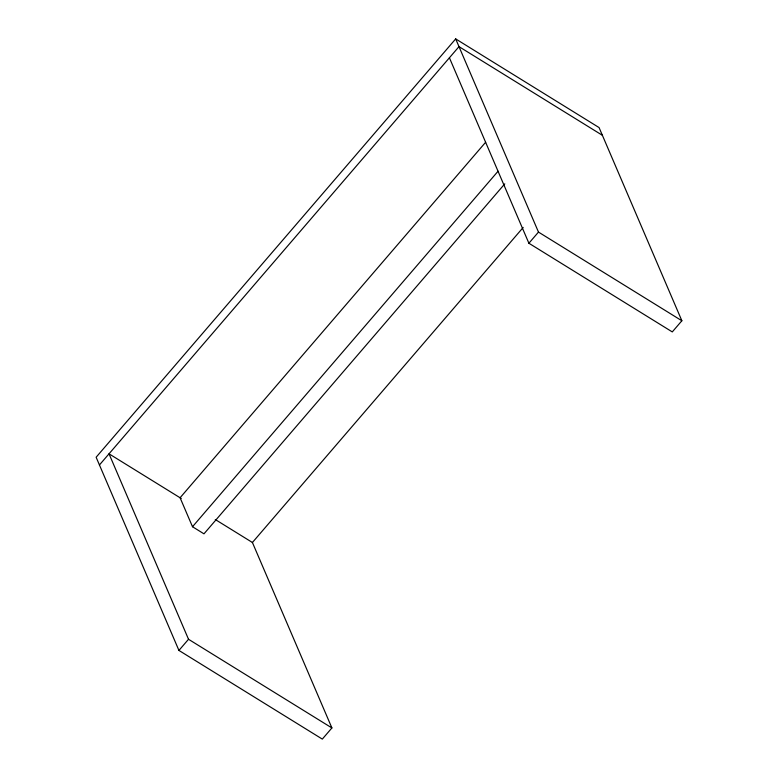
<?xml version="1.0" encoding="UTF-8"?>
<svg xmlns="http://www.w3.org/2000/svg" width="778" height="778" viewBox="0 0 778 778"><rect width="100%" height="100%" fill="white"/><g stroke="black" fill="none" stroke-linecap="round" stroke-linejoin="round"><path stroke-width="1.17" d="M449.412 57.786L528.894 243.242L672.28 331.914L681.868 320.76L599.07 127.573L455.684 38.9L96.132 457.24L178.93 650.427L322.316 739.1L331.905 727.945L252.412 542.49L215.282 519.519M99.438 464.972L459.001 46.631L602.386 135.304M485.637 142.248L180.088 497.755L192.506 526.735L203.972 533.834L504.776 183.851M192.506 526.735L498.056 171.228M252.335 542.587L523.186 227.448M178.93 650.427L188.519 639.273L109.027 453.817L181.235 498.474M528.894 243.242L538.483 232.087L455.684 38.9M538.483 232.087L681.868 320.76M188.519 639.273L331.905 727.945"/></g></svg>
